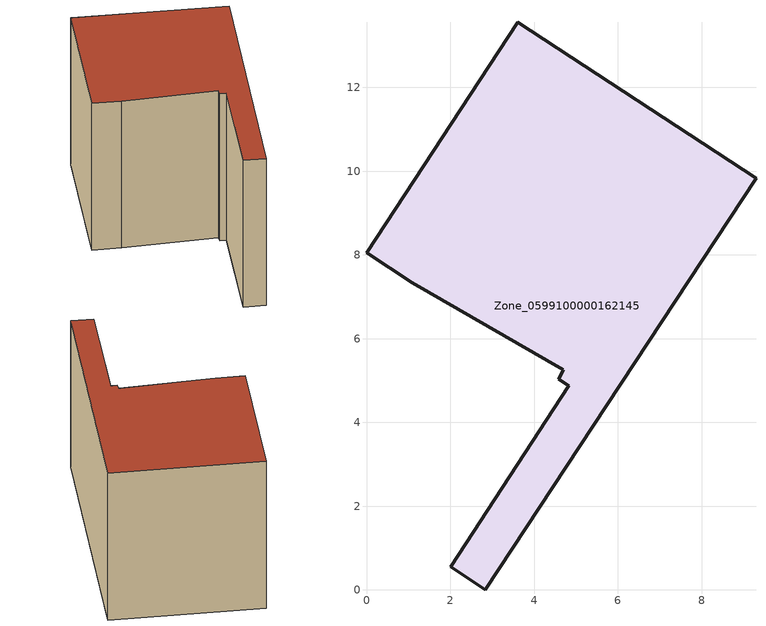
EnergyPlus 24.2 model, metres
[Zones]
Zone_0599100000162145
 floor ground (C_G): 3.61,13.56 9.3,9.83 2.84,0 2.01,0.55 4.83,4.88 4.59,5.04 4.69,5.26 1.09,7.34 0,8.05 z0
 wall outside (C_F): 1.09,7.34 4.69,5.26 4.59,5.04 4.83,4.88 2.01,0.55 2.84,0 9.3,9.83 3.61,13.56 0,8.05 1.09,7.34 z0:7.5
 roof outside (C_R): 9.3,9.83 3.61,13.56 0,8.05 1.09,7.34 4.69,5.26 4.59,5.04 4.83,4.88 2.01,0.55 2.84,0 z7.5
[BUILDING]
Pand.0599100000162145: North Axis=0; Terrain=City; Loads Convergence Tolerance Value=0.04; Temperature Convergence Tolerance Value=0.4; Solar Distribution=FullExterior; Maximum Number of Warmup Days=25; Minimum Number of Warmup Days=1
[Site:Location]
Rotterdam.The.Hague.AP_ZH_NLD Design_Conditions: Latitude=51.96; Longitude=4.45; Time Zone=1; Elevation=-4.5
[SITE:GROUNDTEMPERATURE:BUILDINGSURFACE]
18, 18, 18, 18, 18, 18, 18, 18, 18, 18, 18, 18
[MATERIAL] Thermal Absorptance=0.9; Solar Absorptance=0.7; Visible Absorptance=0.7
Name | Roughness | Thickness | Conductivity | Density | Specific Heat
G.TI.1946 | MediumSmooth | 0.15 | 1 | 540 | 1210
F.TI.1946 | Rough | 0.3 | 0.857143 | 1920 | 840
R.TI.1946 | MediumRough | 0.2 | 0.1 | 1500 | 1000
[CONSTRUCTION]
C_G: G.TI.1946
C_F: F.TI.1946
C_R: R.TI.1946
[ZONE]
Zone_0599100000162145: Type=1; Multiplier=1; Ceiling Height=Autocalculate; Volume=Autocalculate; Floor Area=autocalculate; Part of Total Floor Area=Yes
[ZONEINFILTRATION:DESIGNFLOWRATE]
Infil_Zone_0599100000162145: Zone or ZoneList or Space or SpaceList=Zone_0599100000162145; Schedule=AlwaysOn; Design Flow Rate Calculation Method=Flow/Area; Flow Rate per Floor Area=0.003; Constant Term Coefficient=1; Temperature Term Coefficient=0; Velocity Term Coefficient=0; Velocity Squared Term Coefficient=0
[HVACTEMPLATE:ZONE:IDEALLOADSAIRSYSTEM]
Zone_0599100000162145: Maximum Heating Supply Air Temperature=50; Minimum Cooling Supply Air Temperature=13; Maximum Heating Supply Air Humidity Ratio=0.0156; Minimum Cooling Supply Air Humidity Ratio=0.0077; Heating Limit=NoLimit; Cooling Limit=NoLimit; Dehumidification Control Type=ConstantSensibleHeatRatio; Cooling Sensible Heat Ratio=0.7; Dehumidification Setpoint=60; Humidification Control Type=None; Humidification Setpoint=30; Outdoor Air Method=None; Outdoor Air Flow Rate per Person=0.00944; Outdoor Air Flow Rate per Zone Floor Area=0; Outdoor Air Flow Rate per Zone=0; Demand Controlled Ventilation Type=None; Outdoor Air Economizer Type=NoEconomizer; Heat Recovery Type=None; Sensible Heat Recovery Effectiveness=0.7; Latent Heat Recovery Effectiveness=0.65
[ZONECONTROL:THERMOSTAT]
ThermostatControl_Zone_0599100000162145: Zone or ZoneList=Zone_0599100000162145; Control Type Schedule=DualSetpointControlType; Control 1=Thermostat_Zone_0599100000162145; Temperature Difference Between Cutout And Setpoint=0
[THERMOSTATSETPOINT:DUALSETPOINT]
Thermostat_Zone_0599100000162145: Heating Setpoint Temperature Schedule=HeatingSetpoint_Zone_0599100000162145; Cooling Setpoint Temperature Schedule=CoolingSetpoint_Zone_0599100000162145
[SCHEDULE:COMPACT]
HeatingSetpoint_Zone_0599100000162145: Through: 12/31, For: AllDays, Until: 24:00, 21
CoolingSetpoint_Zone_0599100000162145: Through: 12/31, For: AllDays, Until: 24:00, 24
DualSetpointControlType: Through: 12/31, For: AllDays, Until: 24:00, 4
AlwaysOn: Through: 12/31, For: AllDays, Until: 24:00, 1
